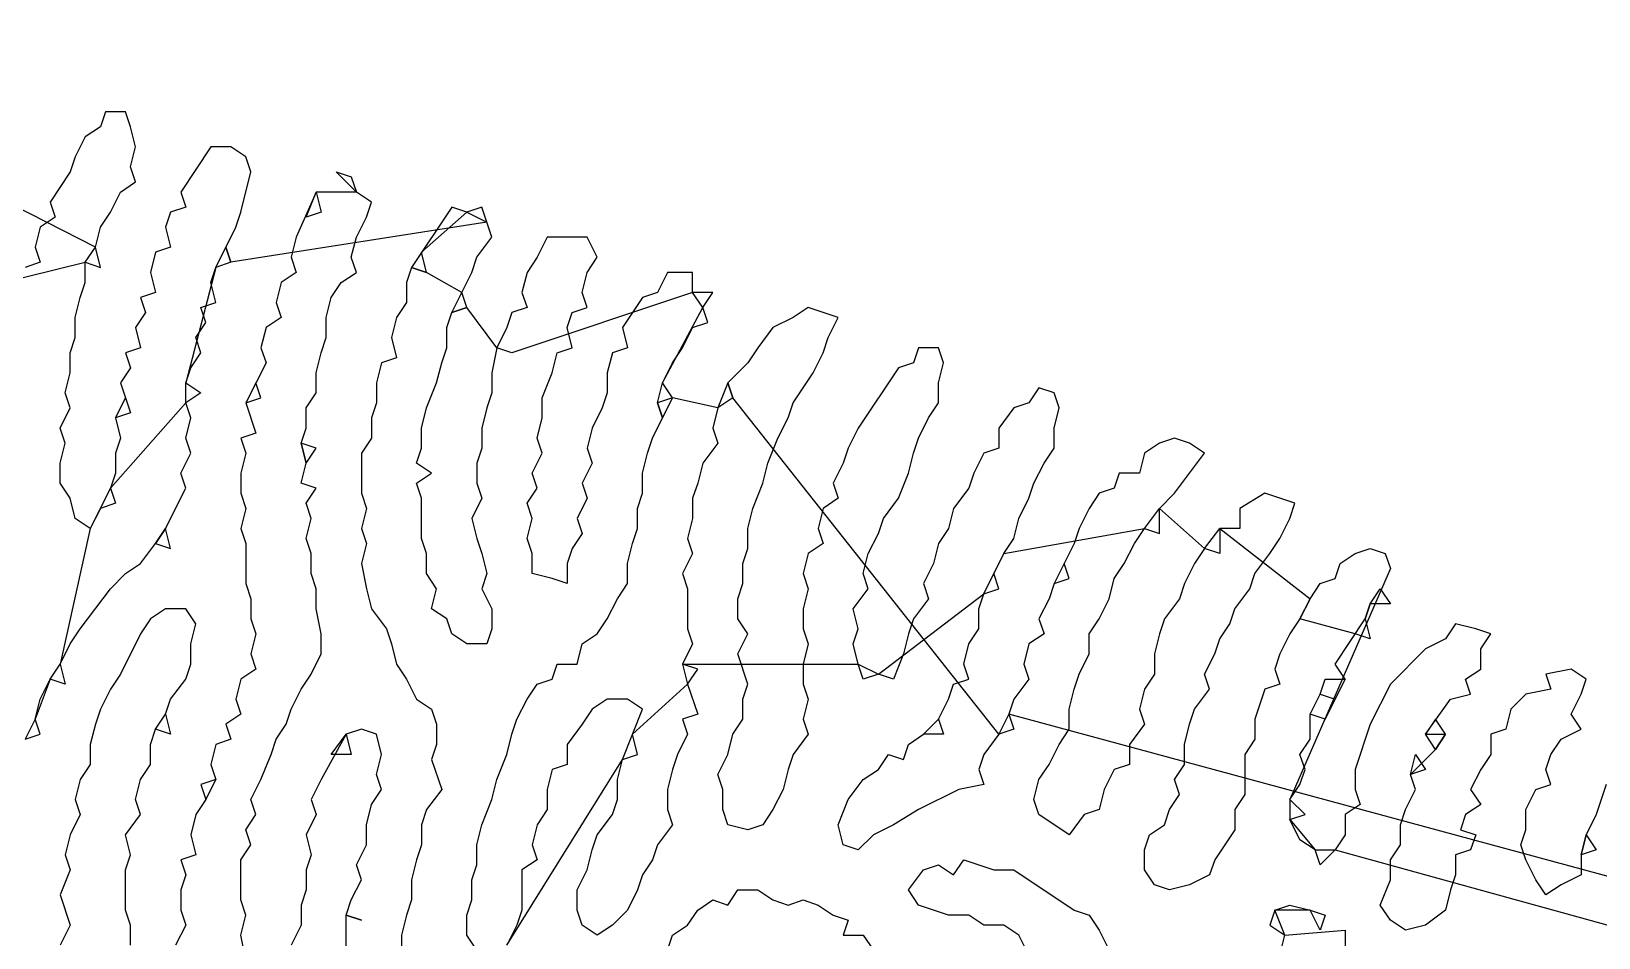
# Model space of a CAD drawing. Header units: metres. Extents: x 15 to 2853, y 44 to 1438.
# Drawn here: x 2241.2 to 2553.5, y 986.5 to 1167 of the extents above; entities that cross this region are included whole.
import ezdxf

# ---------------------------------------------------------------- set-up
doc = ezdxf.new("R2010")
doc.units = ezdxf.units.M
doc.layers.add('Draw', color=2, linetype='CONTINUOUS')
doc.layers.add('Skip', color=1, linetype='CONTINUOUS')

msp = doc.modelspace()

# ---------------------------------------------------------------- linework, layer by layer
at = {"layer": 'draw'}
for p, q in [((2256, 1151), (2255, 1148)), ((2260, 1151), (2256, 1151)), ((2261, 1148), (2260, 1151)), ((2252, 1146), (2250, 1142)), ((2255, 1148), (2252, 1146)), ((2262, 1144), (2261, 1148)), ((2261, 1140), (2262, 1144)), ((2277, 1144), (2271, 1135)), ((2281, 1144), (2277, 1144)), ((2284, 1142), (2281, 1144)), ((2250, 1142), (2249, 1139)), ((2262, 1137), (2261, 1140)), ((2285, 1139), (2284, 1142)), ((2249, 1139), (2245, 1133)), ((2259, 1135), (2262, 1137)), ((2283, 1131), (2285, 1139)), ((2306, 1135), (2302, 1139)), ((2302, 1139), (2305, 1138)), ((2305, 1138), (2306, 1135)), ((2257, 1131), (2259, 1135)), ((2271, 1135), (2272, 1132)), ((2296, 1130), (2298, 1135)), ((2298, 1135), (2299, 1131)), ((2309, 1133), (2306, 1135)), ((2245, 1133), (2246, 1130)), ((2255, 1128), (2257, 1131)), ((2269, 1131), (2268, 1128)), ((2272, 1132), (2269, 1131)), ((2282, 1128), (2283, 1131)), ((2299, 1131), (2296, 1130)), ((2308, 1130), (2309, 1133)), ((2325, 1132), (2317, 1120)), ((2328, 1131), (2325, 1132)), ((2331, 1132), (2328, 1131)), ((2328, 1131), (2332, 1129)), ((2333, 1126), (2331, 1132)), ((2243, 1128), (2242, 1124)), ((2246, 1130), (2243, 1128)), ((2254, 1124), (2255, 1128)), ((2268, 1128), (2269, 1124)), ((2278, 1120), (2282, 1128)), ((2306, 1126), (2308, 1130)), ((2294, 1126), (2293, 1122)), ((2305, 1122), (2306, 1126)), ((2330, 1122), (2333, 1126)), ((2344, 1126), (2342, 1122)), ((2352, 1126), (2344, 1126)), ((2354, 1122), (2352, 1126)), ((2243, 1121), (2240, 1120)), ((2242, 1124), (2243, 1121)), ((2252, 1121), (2254, 1124)), ((2252, 1117), (2252, 1121)), ((2252, 1121), (2255, 1120)), ((2255, 1120), (2254, 1124)), ((2266, 1123), (2265, 1119)), ((2269, 1124), (2266, 1123)), ((2281, 1121), (2278, 1120)), ((2281, 1121), (2280, 1124)), ((2293, 1122), (2294, 1119)), ((2306, 1119), (2305, 1122)), ((2320, 1119), (2319, 1123)), ((2329, 1119), (2330, 1122)), ((2342, 1122), (2340, 1119)), ((2352, 1119), (2354, 1122)), ((2265, 1119), (2266, 1115)), ((2277, 1117), (2278, 1120)), ((2294, 1119), (2291, 1117)), ((2303, 1117), (2306, 1119)), ((2317, 1120), (2316, 1117)), ((2320, 1119), (2317, 1120)), ((2325, 1111), (2329, 1119)), ((2340, 1119), (2339, 1115)), ((2351, 1115), (2352, 1119)), ((2368, 1119), (2366, 1115)), ((2373, 1119), (2368, 1119)), ((2373, 1115), (2373, 1119)), ((2251, 1114), (2252, 1117)), ((2266, 1115), (2263, 1114)), ((2278, 1113), (2277, 1117)), ((2291, 1117), (2290, 1113)), ((2301, 1114), (2303, 1117)), ((2316, 1117), (2316, 1113)), ((2328, 1112), (2327, 1115)), ((2339, 1115), (2340, 1112)), ((2352, 1112), (2351, 1115)), ((2366, 1115), (2363, 1114)), ((2375, 1112), (2373, 1115)), ((2377, 1115), (2373, 1115)), ((2375, 1112), (2377, 1115)), ((2250, 1110), (2251, 1114)), ((2263, 1114), (2264, 1111)), ((2275, 1112), (2278, 1113)), ((2276, 1109), (2275, 1112)), ((2290, 1113), (2291, 1110)), ((2300, 1110), (2301, 1114)), ((2316, 1113), (2314, 1110)), ((2328, 1112), (2325, 1111)), ((2340, 1112), (2337, 1111)), ((2349, 1111), (2352, 1112)), ((2363, 1114), (2359, 1108)), ((2376, 1109), (2375, 1112)), ((2396, 1112), (2393, 1110)), ((2402, 1110), (2396, 1112)), ((2250, 1106), (2250, 1110)), ((2264, 1111), (2262, 1108)), ((2274, 1106), (2276, 1109)), ((2291, 1110), (2288, 1108)), ((2300, 1106), (2300, 1110)), ((2314, 1110), (2313, 1106)), ((2324, 1108), (2325, 1111)), ((2337, 1111), (2336, 1108)), ((2348, 1108), (2349, 1111)), ((2373, 1108), (2376, 1109)), ((2393, 1110), (2389, 1108)), ((2400, 1106), (2402, 1110)), ((2249, 1103), (2250, 1106)), ((2262, 1108), (2263, 1104)), ((2275, 1103), (2274, 1106)), ((2288, 1108), (2287, 1104)), ((2299, 1103), (2300, 1106)), ((2313, 1106), (2314, 1102)), ((2324, 1104), (2324, 1108)), ((2336, 1108), (2334, 1104)), ((2349, 1104), (2348, 1108)), ((2359, 1108), (2360, 1104)), ((2371, 1104), (2373, 1108)), ((2389, 1108), (2386, 1104)), ((2399, 1103), (2400, 1106)), ((2249, 1099), (2249, 1103)), ((2263, 1104), (2260, 1103)), ((2260, 1103), (2261, 1100)), ((2273, 1100), (2275, 1103)), ((2287, 1104), (2288, 1101)), ((2298, 1099), (2299, 1103)), ((2323, 1101), (2324, 1104)), ((2334, 1104), (2333, 1099)), ((2337, 1103), (2334, 1104)), ((2345, 1099), (2346, 1103)), ((2346, 1103), (2349, 1104)), ((2357, 1103), (2356, 1099)), ((2360, 1104), (2357, 1103)), ((2369, 1101), (2371, 1104)), ((2386, 1104), (2384, 1101)), ((2397, 1099), (2399, 1103)), ((2418, 1104), (2417, 1101)), ((2422, 1104), (2418, 1104)), ((2423, 1101), (2422, 1104)), ((2261, 1100), (2259, 1097)), ((2272, 1097), (2273, 1100)), ((2288, 1101), (2284, 1093)), ((2311, 1101), (2310, 1097)), ((2314, 1102), (2311, 1101)), ((2322, 1097), (2323, 1101)), ((2367, 1097), (2369, 1101)), ((2384, 1101), (2380, 1097)), ((2414, 1100), (2406, 1088)), ((2417, 1101), (2414, 1100)), ((2422, 1097), (2423, 1101)), ((2248, 1095), (2249, 1099)), ((2259, 1097), (2261, 1091)), ((2272, 1093), (2272, 1097)), ((2272, 1097), (2275, 1095)), ((2287, 1094), (2286, 1097)), ((2298, 1095), (2298, 1099)), ((2310, 1097), (2310, 1093)), ((2320, 1092), (2322, 1097)), ((2333, 1099), (2333, 1095)), ((2343, 1094), (2345, 1099)), ((2356, 1099), (2356, 1095)), ((2366, 1093), (2367, 1097)), ((2369, 1094), (2367, 1097)), ((2380, 1097), (2378, 1092)), ((2381, 1094), (2380, 1097)), ((2393, 1093), (2397, 1099)), ((2422, 1093), (2422, 1097)), ((2442, 1096), (2440, 1093)), ((2445, 1095), (2442, 1096)), ((2249, 1092), (2248, 1095)), ((2258, 1090), (2260, 1094)), ((2275, 1095), (2272, 1093)), ((2273, 1090), (2272, 1093)), ((2284, 1093), (2287, 1094)), ((2284, 1093), (2286, 1087)), ((2296, 1092), (2298, 1095)), ((2310, 1093), (2309, 1090)), ((2333, 1095), (2332, 1092)), ((2343, 1090), (2343, 1094)), ((2356, 1095), (2355, 1092)), ((2365, 1086), (2369, 1094)), ((2369, 1094), (2366, 1093)), ((2366, 1093), (2367, 1090)), ((2381, 1094), (2378, 1092)), ((2392, 1090), (2393, 1093)), ((2420, 1090), (2422, 1093)), ((2440, 1093), (2437, 1092)), ((2446, 1092), (2445, 1095)), ((2247, 1088), (2249, 1092)), ((2261, 1091), (2258, 1090)), ((2258, 1090), (2259, 1086)), ((2272, 1086), (2273, 1090)), ((2296, 1088), (2296, 1092)), ((2309, 1090), (2309, 1086)), ((2319, 1088), (2320, 1092)), ((2332, 1092), (2331, 1088)), ((2342, 1086), (2343, 1090)), ((2355, 1092), (2353, 1088)), ((2378, 1092), (2377, 1088)), ((2390, 1086), (2392, 1090)), ((2418, 1086), (2420, 1090)), ((2437, 1092), (2434, 1088)), ((2445, 1088), (2446, 1092)), ((2248, 1085), (2247, 1088)), ((2286, 1087), (2283, 1086)), ((2295, 1085), (2296, 1088)), ((2319, 1084), (2319, 1088)), ((2331, 1088), (2331, 1084)), ((2353, 1088), (2352, 1084)), ((2377, 1088), (2378, 1085)), ((2406, 1088), (2404, 1084)), ((2434, 1088), (2434, 1084)), ((2445, 1084), (2445, 1088)), ((2247, 1081), (2248, 1085)), ((2259, 1086), (2258, 1083)), ((2273, 1083), (2272, 1086)), ((2283, 1086), (2284, 1083)), ((2298, 1084), (2295, 1085)), ((2295, 1085), (2296, 1081)), ((2296, 1081), (2298, 1084)), ((2309, 1086), (2307, 1083)), ((2318, 1081), (2319, 1084)), ((2331, 1084), (2330, 1081)), ((2343, 1083), (2342, 1086)), ((2352, 1084), (2353, 1081)), ((2364, 1083), (2365, 1086)), ((2378, 1085), (2375, 1081)), ((2388, 1081), (2390, 1086)), ((2404, 1084), (2403, 1081)), ((2417, 1083), (2418, 1086)), ((2434, 1084), (2431, 1083)), ((2443, 1081), (2445, 1084)), ((2466, 1085), (2463, 1083)), ((2469, 1086), (2466, 1085)), ((2472, 1085), (2469, 1086)), ((2475, 1083), (2472, 1085)), ((2247, 1077), (2247, 1081)), ((2258, 1083), (2258, 1079)), ((2271, 1079), (2273, 1083)), ((2284, 1083), (2283, 1079)), ((2295, 1077), (2296, 1081)), ((2307, 1083), (2307, 1075)), ((2321, 1079), (2318, 1081)), ((2330, 1081), (2330, 1077)), ((2341, 1079), (2343, 1083)), ((2353, 1081), (2351, 1077)), ((2363, 1079), (2364, 1083)), ((2375, 1081), (2374, 1077)), ((2387, 1077), (2388, 1081)), ((2403, 1081), (2401, 1077)), ((2416, 1079), (2417, 1083)), ((2431, 1083), (2429, 1079)), ((2441, 1077), (2443, 1081)), ((2463, 1083), (2462, 1079)), ((2469, 1075), (2475, 1083)), ((2258, 1079), (2257, 1076)), ((2272, 1076), (2271, 1079)), ((2283, 1079), (2283, 1075)), ((2318, 1077), (2321, 1079)), ((2342, 1076), (2341, 1079)), ((2363, 1075), (2363, 1079)), ((2429, 1079), (2428, 1076)), ((2458, 1079), (2457, 1076)), ((2462, 1079), (2458, 1079)), ((2249, 1074), (2247, 1077)), ((2257, 1076), (2253, 1068)), ((2257, 1076), (2258, 1073)), ((2268, 1068), (2272, 1076)), ((2283, 1075), (2284, 1072)), ((2298, 1076), (2295, 1077)), ((2296, 1073), (2298, 1076)), ((2307, 1075), (2308, 1072)), ((2319, 1074), (2318, 1077)), ((2330, 1077), (2331, 1074)), ((2340, 1073), (2342, 1076)), ((2351, 1077), (2352, 1074)), ((2362, 1072), (2363, 1075)), ((2374, 1077), (2373, 1074)), ((2385, 1072), (2387, 1077)), ((2401, 1077), (2402, 1074)), ((2428, 1076), (2425, 1072)), ((2440, 1074), (2441, 1077)), ((2454, 1075), (2452, 1072)), ((2457, 1076), (2454, 1075)), ((2466, 1072), (2469, 1075)), ((2487, 1075), (2482, 1072)), ((2493, 1073), (2487, 1075)), ((2250, 1070), (2249, 1074)), ((2258, 1073), (2255, 1072)), ((2284, 1072), (2283, 1068)), ((2297, 1070), (2296, 1073)), ((2308, 1072), (2307, 1068)), ((2319, 1066), (2319, 1074)), ((2331, 1074), (2329, 1070)), ((2341, 1070), (2340, 1073)), ((2352, 1074), (2350, 1070)), ((2362, 1068), (2362, 1072)), ((2373, 1074), (2373, 1070)), ((2384, 1068), (2385, 1072)), ((2399, 1072), (2398, 1068)), ((2402, 1074), (2399, 1072)), ((2411, 1070), (2414, 1074)), ((2425, 1072), (2424, 1068)), ((2438, 1070), (2440, 1074)), ((2452, 1072), (2450, 1068)), ((2463, 1068), (2466, 1072)), ((2466, 1067), (2466, 1072)), ((2482, 1072), (2482, 1068)), ((2492, 1070), (2493, 1073)), ((2253, 1068), (2250, 1070)), ((2268, 1068), (2266, 1065)), ((2269, 1064), (2268, 1068)), ((2283, 1068), (2284, 1065)), ((2296, 1066), (2297, 1070)), ((2307, 1068), (2308, 1065)), ((2329, 1070), (2330, 1066)), ((2340, 1066), (2341, 1070)), ((2350, 1070), (2351, 1067)), ((2361, 1065), (2362, 1068)), ((2373, 1070), (2372, 1066)), ((2384, 1064), (2384, 1068)), ((2398, 1068), (2399, 1065)), ((2410, 1067), (2411, 1070)), ((2424, 1068), (2422, 1065)), ((2437, 1066), (2438, 1070)), ((2450, 1068), (2449, 1065)), ((2461, 1065), (2463, 1068)), ((2463, 1068), (2466, 1067)), ((2475, 1064), (2478, 1068)), ((2482, 1068), (2478, 1068)), ((2478, 1068), (2478, 1063)), ((2490, 1066), (2492, 1070)), ((2263, 1061), (2266, 1065)), ((2266, 1065), (2269, 1064)), ((2284, 1065), (2284, 1057)), ((2297, 1063), (2296, 1066)), ((2308, 1065), (2307, 1061)), ((2320, 1063), (2319, 1066)), ((2330, 1066), (2331, 1063)), ((2341, 1063), (2340, 1066)), ((2351, 1067), (2349, 1064)), ((2360, 1061), (2361, 1065)), ((2372, 1066), (2373, 1063)), ((2399, 1065), (2396, 1063)), ((2408, 1063), (2410, 1067)), ((2422, 1065), (2421, 1061)), ((2435, 1063), (2437, 1066)), ((2449, 1065), (2445, 1057)), ((2459, 1061), (2461, 1065)), ((2488, 1063), (2490, 1066)), ((2297, 1059), (2297, 1063)), ((2320, 1059), (2320, 1063)), ((2331, 1063), (2332, 1059)), ((2341, 1059), (2341, 1063)), ((2349, 1064), (2348, 1061)), ((2373, 1063), (2371, 1059)), ((2383, 1061), (2384, 1064)), ((2396, 1063), (2395, 1059)), ((2407, 1059), (2408, 1063)), ((2431, 1055), (2435, 1063)), ((2475, 1064), (2473, 1061)), ((2478, 1063), (2475, 1064)), ((2485, 1059), (2488, 1063)), ((2502, 1061), (2505, 1063)), ((2505, 1063), (2508, 1064)), ((2508, 1064), (2511, 1063)), ((2511, 1063), (2512, 1060)), ((2257, 1056), (2260, 1059)), ((2260, 1059), (2263, 1061)), ((2298, 1056), (2297, 1059)), ((2307, 1061), (2308, 1056)), ((2322, 1056), (2320, 1059)), ((2332, 1059), (2331, 1056)), ((2345, 1058), (2341, 1059)), ((2348, 1061), (2348, 1057)), ((2360, 1057), (2360, 1061)), ((2371, 1059), (2372, 1056)), ((2383, 1057), (2383, 1061)), ((2395, 1059), (2396, 1056)), ((2408, 1056), (2407, 1059)), ((2421, 1061), (2419, 1057)), ((2434, 1056), (2433, 1059)), ((2448, 1058), (2447, 1061)), ((2457, 1058), (2459, 1061)), ((2473, 1061), (2471, 1057)), ((2484, 1056), (2485, 1059)), ((2501, 1058), (2502, 1061)), ((2251, 1048), (2257, 1056)), ((2284, 1057), (2285, 1054)), ((2298, 1052), (2298, 1056)), ((2308, 1056), (2309, 1052)), ((2321, 1052), (2322, 1056)), ((2331, 1056), (2333, 1052)), ((2348, 1057), (2345, 1058)), ((2358, 1054), (2360, 1057)), ((2372, 1056), (2372, 1048)), ((2382, 1054), (2383, 1057)), ((2396, 1056), (2395, 1052)), ((2405, 1052), (2408, 1056)), ((2419, 1057), (2420, 1054)), ((2431, 1055), (2434, 1056)), ((2445, 1057), (2444, 1054)), ((2445, 1057), (2448, 1058)), ((2456, 1054), (2457, 1058)), ((2471, 1057), (2470, 1054)), ((2481, 1052), (2484, 1056)), ((2496, 1054), (2498, 1057)), ((2498, 1057), (2501, 1058)), ((2508, 1053), (2510, 1056)), ((2510, 1056), (2512, 1053)), ((2285, 1054), (2285, 1050)), ((2356, 1050), (2358, 1054)), ((2382, 1050), (2382, 1054)), ((2420, 1054), (2417, 1050)), ((2430, 1052), (2431, 1055)), ((2444, 1054), (2442, 1050)), ((2454, 1050), (2456, 1054)), ((2470, 1054), (2467, 1050)), ((2496, 1054), (2494, 1050)), ((2507, 1050), (2508, 1053)), ((2512, 1053), (2508, 1053)), ((2265, 1050), (2263, 1047)), ((2268, 1052), (2265, 1050)), ((2272, 1052), (2268, 1052)), ((2274, 1049), (2272, 1052)), ((2285, 1050), (2286, 1047)), ((2299, 1047), (2298, 1052)), ((2309, 1052), (2312, 1048)), ((2324, 1050), (2321, 1052)), ((2325, 1047), (2324, 1050)), ((2333, 1052), (2333, 1048)), ((2354, 1047), (2356, 1050)), ((2384, 1047), (2382, 1050)), ((2395, 1052), (2395, 1048)), ((2406, 1048), (2405, 1052)), ((2417, 1050), (2416, 1047)), ((2430, 1048), (2430, 1052)), ((2442, 1050), (2443, 1047)), ((2452, 1047), (2454, 1050)), ((2467, 1050), (2466, 1047)), ((2480, 1049), (2481, 1052)), ((2494, 1050), (2492, 1047)), ((2501, 1041), (2507, 1050)), ((2507, 1050), (2508, 1046)), ((2249, 1045), (2251, 1048)), ((2263, 1047), (2259, 1039)), ((2273, 1045), (2274, 1049)), ((2286, 1047), (2285, 1043)), ((2299, 1043), (2299, 1047)), ((2312, 1048), (2313, 1045)), ((2328, 1045), (2325, 1047)), ((2333, 1048), (2332, 1045)), ((2351, 1045), (2354, 1047)), ((2372, 1048), (2373, 1045)), ((2382, 1043), (2384, 1047)), ((2395, 1048), (2396, 1045)), ((2405, 1045), (2406, 1048)), ((2416, 1047), (2415, 1043)), ((2428, 1045), (2430, 1048)), ((2443, 1047), (2440, 1045)), ((2452, 1043), (2452, 1047)), ((2466, 1047), (2465, 1043)), ((2478, 1046), (2480, 1049)), ((2492, 1047), (2490, 1043)), ((2508, 1046), (2505, 1047)), ((2525, 1049), (2523, 1046)), ((2529, 1048), (2525, 1049)), ((2532, 1047), (2529, 1048)), ((2530, 1044), (2532, 1047)), ((2247, 1041), (2249, 1045)), ((2273, 1041), (2273, 1045)), ((2285, 1043), (2286, 1040)), ((2297, 1039), (2299, 1043)), ((2313, 1045), (2314, 1041)), ((2332, 1045), (2328, 1045)), ((2350, 1041), (2351, 1045)), ((2373, 1045), (2371, 1041)), ((2384, 1037), (2382, 1043)), ((2396, 1045), (2395, 1041)), ((2406, 1041), (2405, 1045)), ((2415, 1043), (2413, 1038)), ((2427, 1041), (2428, 1045)), ((2440, 1045), (2439, 1041)), ((2450, 1039), (2452, 1043)), ((2465, 1043), (2465, 1039)), ((2475, 1039), (2477, 1043)), ((2477, 1043), (2478, 1046)), ((2490, 1043), (2489, 1040)), ((2519, 1044), (2512, 1037)), ((2523, 1046), (2519, 1044)), ((2530, 1040), (2530, 1044)), ((2245, 1038), (2247, 1041)), ((2247, 1041), (2248, 1037)), ((2272, 1038), (2273, 1041)), ((2286, 1040), (2283, 1038)), ((2314, 1041), (2316, 1038)), ((2345, 1038), (2346, 1041)), ((2346, 1041), (2350, 1041)), ((2371, 1041), (2372, 1037)), ((2374, 1040), (2371, 1041)), ((2372, 1037), (2374, 1040)), ((2395, 1041), (2395, 1037)), ((2407, 1038), (2406, 1041)), ((2406, 1041), (2410, 1039)), ((2428, 1038), (2427, 1041)), ((2439, 1041), (2440, 1038)), ((2489, 1040), (2490, 1037)), ((2503, 1038), (2501, 1041)), ((2527, 1038), (2530, 1040)), ((2548, 1040), (2543, 1039)), ((2551, 1038), (2548, 1040)), ((2243, 1034), (2245, 1038)), ((2248, 1037), (2245, 1038)), ((2259, 1039), (2257, 1036)), ((2269, 1034), (2272, 1038)), ((2283, 1038), (2282, 1034)), ((2295, 1036), (2297, 1039)), ((2316, 1038), (2318, 1034)), ((2340, 1034), (2342, 1037)), ((2342, 1037), (2345, 1038)), ((2372, 1037), (2374, 1031)), ((2383, 1034), (2384, 1037)), ((2395, 1037), (2396, 1034)), ((2410, 1039), (2407, 1038)), ((2413, 1038), (2410, 1039)), ((2424, 1034), (2425, 1037)), ((2425, 1037), (2428, 1038)), ((2440, 1038), (2437, 1034)), ((2465, 1039), (2463, 1036)), ((2476, 1036), (2475, 1039)), ((2490, 1037), (2487, 1036)), ((2498, 1035), (2499, 1038)), ((2499, 1038), (2503, 1038)), ((2503, 1038), (2499, 1030)), ((2512, 1037), (2508, 1029)), ((2528, 1035), (2527, 1038)), ((2543, 1039), (2544, 1036)), ((2550, 1035), (2551, 1038)), ((2242, 1030), (2243, 1034)), ((2257, 1036), (2255, 1032)), ((2268, 1031), (2269, 1034)), ((2282, 1034), (2283, 1031)), ((2293, 1032), (2295, 1036)), ((2318, 1034), (2321, 1032)), ((2338, 1030), (2340, 1034)), ((2356, 1034), (2353, 1032)), ((2360, 1034), (2356, 1034)), ((2363, 1032), (2360, 1034)), ((2383, 1030), (2383, 1034)), ((2396, 1034), (2395, 1030)), ((2422, 1030), (2424, 1034)), ((2437, 1034), (2436, 1031)), ((2448, 1032), (2449, 1036)), ((2463, 1036), (2462, 1032)), ((2473, 1032), (2476, 1036)), ((2487, 1036), (2485, 1030)), ((2496, 1031), (2498, 1035)), ((2498, 1035), (2501, 1034)), ((2524, 1034), (2528, 1035)), ((2539, 1035), (2536, 1032)), ((2544, 1036), (2539, 1035)), ((2548, 1031), (2550, 1035)), ((2255, 1032), (2254, 1029)), ((2266, 1028), (2268, 1031)), ((2268, 1031), (2269, 1027)), ((2283, 1031), (2280, 1029)), ((2292, 1029), (2293, 1032)), ((2321, 1032), (2322, 1029)), ((2353, 1032), (2351, 1029)), ((2359, 1022), (2363, 1032)), ((2374, 1031), (2371, 1030)), ((2436, 1031), (2434, 1027)), ((2436, 1031), (2437, 1028)), ((2448, 1028), (2448, 1032)), ((2462, 1032), (2463, 1029)), ((2472, 1029), (2473, 1032)), ((2496, 1026), (2496, 1031)), ((2499, 1030), (2496, 1031)), ((2536, 1032), (2535, 1028)), ((2550, 1028), (2548, 1031)), ((2242, 1030), (2240, 1026)), ((2243, 1027), (2242, 1030)), ((2254, 1029), (2253, 1025)), ((2265, 1025), (2266, 1028)), ((2269, 1027), (2266, 1028)), ((2280, 1029), (2281, 1026)), ((2290, 1026), (2292, 1029)), ((2307, 1028), (2304, 1027)), ((2310, 1027), (2307, 1028)), ((2322, 1029), (2322, 1025)), ((2337, 1027), (2338, 1030)), ((2351, 1029), (2348, 1025)), ((2371, 1030), (2372, 1027)), ((2381, 1027), (2383, 1030)), ((2395, 1030), (2396, 1027)), ((2419, 1027), (2422, 1030)), ((2422, 1030), (2423, 1027)), ((2437, 1028), (2434, 1027)), ((2446, 1025), (2448, 1028)), ((2463, 1029), (2460, 1025)), ((2471, 1025), (2472, 1029)), ((2485, 1030), (2485, 1026)), ((2508, 1029), (2505, 1020)), ((2521, 1030), (2519, 1027)), ((2523, 1027), (2521, 1030)), ((2535, 1028), (2532, 1027)), ((2546, 1026), (2550, 1028)), ((2240, 1026), (2243, 1027)), ((2253, 1025), (2253, 1021)), ((2265, 1021), (2265, 1025)), ((2278, 1025), (2277, 1021)), ((2281, 1026), (2278, 1025)), ((2289, 1023), (2290, 1026)), ((2301, 1023), (2304, 1027)), ((2304, 1027), (2305, 1023)), ((2311, 1023), (2310, 1027)), ((2322, 1025), (2321, 1022)), ((2336, 1023), (2337, 1027)), ((2348, 1025), (2348, 1021)), ((2362, 1023), (2361, 1027)), ((2372, 1027), (2370, 1023)), ((2380, 1023), (2381, 1027)), ((2396, 1027), (2393, 1023)), ((2415, 1022), (2416, 1025)), ((2416, 1025), (2419, 1027)), ((2423, 1027), (2419, 1027)), ((2434, 1027), (2431, 1023)), ((2444, 1021), (2446, 1025)), ((2460, 1025), (2460, 1021)), ((2471, 1021), (2471, 1025)), ((2485, 1026), (2483, 1023)), ((2494, 1023), (2496, 1026)), ((2519, 1027), (2523, 1027)), ((2521, 1024), (2519, 1027)), ((2521, 1024), (2523, 1027)), ((2532, 1027), (2532, 1023)), ((2544, 1023), (2546, 1026)), ((2287, 1018), (2289, 1023)), ((2305, 1023), (2301, 1023)), ((2310, 1019), (2311, 1023)), ((2321, 1022), (2323, 1016)), ((2358, 1018), (2359, 1022)), ((2359, 1022), (2362, 1023)), ((2370, 1023), (2369, 1020)), ((2378, 1019), (2380, 1023)), ((2393, 1023), (2392, 1020)), ((2410, 1020), (2412, 1023)), ((2412, 1023), (2415, 1022)), ((2431, 1023), (2430, 1020)), ((2483, 1023), (2483, 1015)), ((2495, 1020), (2494, 1023)), ((2516, 1019), (2517, 1023)), ((2517, 1023), (2519, 1020)), ((2532, 1023), (2530, 1020)), ((2543, 1020), (2544, 1023)), ((2251, 1018), (2250, 1014)), ((2253, 1021), (2251, 1018)), ((2262, 1014), (2263, 1018)), ((2263, 1018), (2265, 1021)), ((2278, 1018), (2275, 1017)), ((2276, 1014), (2278, 1018)), ((2277, 1021), (2278, 1018)), ((2285, 1014), (2287, 1018)), ((2299, 1018), (2297, 1014)), ((2311, 1016), (2310, 1019)), ((2333, 1014), (2334, 1018)), ((2345, 1020), (2344, 1016)), ((2348, 1021), (2345, 1020)), ((2358, 1014), (2358, 1018)), ((2369, 1020), (2368, 1016)), ((2379, 1016), (2378, 1019)), ((2392, 1020), (2391, 1016)), ((2404, 1014), (2407, 1018)), ((2407, 1018), (2410, 1020)), ((2430, 1020), (2431, 1017)), ((2441, 1014), (2442, 1018)), ((2442, 1018), (2444, 1021)), ((2457, 1020), (2455, 1016)), ((2460, 1021), (2457, 1020)), ((2469, 1018), (2471, 1021)), ((2470, 1015), (2469, 1018)), ((2494, 1017), (2495, 1020)), ((2505, 1020), (2505, 1016)), ((2519, 1020), (2516, 1019)), ((2517, 1016), (2516, 1019)), ((2530, 1020), (2528, 1016)), ((2544, 1017), (2543, 1020)), ((2275, 1017), (2276, 1014)), ((2309, 1013), (2311, 1016)), ((2323, 1016), (2320, 1012)), ((2344, 1016), (2344, 1012)), ((2368, 1016), (2368, 1012)), ((2379, 1012), (2379, 1016)), ((2391, 1016), (2389, 1012)), ((2426, 1016), (2418, 1012)), ((2455, 1016), (2454, 1012)), ((2468, 1012), (2470, 1015)), ((2483, 1015), (2481, 1012)), ((2492, 1014), (2494, 1017)), ((2505, 1016), (2506, 1013)), ((2515, 1012), (2517, 1016)), ((2528, 1016), (2530, 1013)), ((2539, 1012), (2541, 1016)), ((2541, 1016), (2544, 1017)), ((2555, 1017), (2553, 1011)), ((2250, 1014), (2251, 1011)), ((2263, 1011), (2262, 1014)), ((2276, 1014), (2274, 1011)), ((2286, 1011), (2285, 1014)), ((2297, 1014), (2298, 1011)), ((2308, 1009), (2309, 1013)), ((2320, 1012), (2319, 1009)), ((2344, 1012), (2342, 1009)), ((2357, 1011), (2358, 1014)), ((2368, 1012), (2369, 1009)), ((2380, 1009), (2379, 1012)), ((2389, 1012), (2387, 1009)), ((2442, 1011), (2441, 1014)), ((2454, 1012), (2451, 1011)), ((2467, 1009), (2468, 1012)), ((2481, 1012), (2481, 1008)), ((2495, 1011), (2492, 1014)), ((2492, 1014), (2492, 1010)), ((2506, 1013), (2503, 1011)), ((2514, 1009), (2515, 1012)), ((2530, 1013), (2527, 1011)), ((2539, 1008), (2539, 1012)), ((2251, 1011), (2249, 1007)), ((2260, 1007), (2263, 1011)), ((2274, 1011), (2273, 1007)), ((2284, 1008), (2286, 1011)), ((2298, 1011), (2296, 1007)), ((2308, 1005), (2308, 1009)), ((2319, 1009), (2319, 1005)), ((2330, 1005), (2331, 1009)), ((2342, 1009), (2341, 1005)), ((2354, 1007), (2357, 1011)), ((2369, 1009), (2366, 1005)), ((2384, 1008), (2380, 1009)), ((2387, 1009), (2384, 1008)), ((2403, 1005), (2402, 1009)), ((2413, 1009), (2409, 1007)), ((2448, 1007), (2442, 1011)), ((2451, 1011), (2448, 1007)), ((2464, 1007), (2467, 1009)), ((2492, 1010), (2495, 1011)), ((2494, 1006), (2492, 1010)), ((2503, 1011), (2503, 1007)), ((2514, 1005), (2514, 1009)), ((2527, 1011), (2526, 1008)), ((2249, 1007), (2248, 1003)), ((2261, 1003), (2260, 1007)), ((2273, 1007), (2274, 1003)), ((2285, 1005), (2284, 1008)), ((2296, 1007), (2297, 1003)), ((2353, 1004), (2354, 1007)), ((2409, 1007), (2406, 1004)), ((2463, 1004), (2464, 1007)), ((2481, 1008), (2477, 1002)), ((2497, 1004), (2494, 1006)), ((2503, 1007), (2501, 1004)), ((2526, 1008), (2529, 1007)), ((2529, 1007), (2528, 1004)), ((2538, 1005), (2539, 1008)), ((2550, 1003), (2551, 1007)), ((2551, 1007), (2553, 1004)), ((2248, 1003), (2249, 1000)), ((2260, 1000), (2261, 1003)), ((2274, 1003), (2271, 1002)), ((2283, 1002), (2285, 1005)), ((2297, 1003), (2296, 1000)), ((2306, 1001), (2308, 1005)), ((2319, 1005), (2318, 1002)), ((2330, 1001), (2330, 1005)), ((2341, 1005), (2342, 1002)), ((2352, 1000), (2353, 1004)), ((2366, 1005), (2365, 1002)), ((2406, 1004), (2403, 1005)), ((2463, 1000), (2463, 1004)), ((2498, 1001), (2497, 1004)), ((2497, 1004), (2501, 1004)), ((2501, 1004), (2498, 1001)), ((2512, 1002), (2514, 1005)), ((2528, 1004), (2525, 1003)), ((2525, 1003), (2525, 999)), ((2539, 1002), (2538, 1005)), ((2553, 1004), (2550, 1003)), ((2550, 1003), (2550, 999)), ((2249, 1000), (2247, 995)), ((2260, 992), (2260, 1000)), ((2271, 1002), (2272, 999)), ((2283, 994), (2283, 1002)), ((2296, 1000), (2296, 996)), ((2307, 998), (2306, 1001)), ((2318, 1002), (2317, 998)), ((2329, 998), (2330, 1001)), ((2342, 1002), (2339, 1000)), ((2339, 1000), (2339, 992)), ((2350, 996), (2352, 1000)), ((2365, 1002), (2363, 999)), ((2416, 996), (2419, 1000)), ((2419, 1000), (2422, 1001)), ((2422, 1001), (2425, 999)), ((2425, 999), (2427, 1002)), ((2427, 1002), (2433, 1000)), ((2433, 1000), (2437, 1000)), ((2437, 1000), (2449, 992)), ((2465, 997), (2463, 1000)), ((2477, 1002), (2476, 999)), ((2512, 998), (2512, 1002)), ((2541, 998), (2539, 1002)), ((2272, 999), (2271, 996)), ((2317, 998), (2317, 994)), ((2329, 994), (2329, 998)), ((2363, 999), (2362, 996)), ((2468, 996), (2465, 997)), ((2472, 997), (2468, 996)), ((2476, 999), (2472, 997)), ((2510, 993), (2512, 998)), ((2525, 999), (2524, 996)), ((2543, 995), (2541, 998)), ((2546, 997), (2543, 995)), ((2550, 999), (2546, 997)), ((2247, 995), (2249, 989)), ((2271, 996), (2271, 992)), ((2284, 991), (2283, 994)), ((2296, 996), (2295, 993)), ((2295, 993), (2295, 989)), ((2304, 991), (2305, 994)), ((2317, 994), (2316, 991)), ((2328, 991), (2329, 994)), ((2350, 992), (2350, 996)), ((2362, 996), (2360, 992)), ((2374, 992), (2377, 994)), ((2377, 994), (2380, 993)), ((2380, 993), (2382, 996)), ((2382, 996), (2386, 996)), ((2386, 996), (2389, 994)), ((2389, 994), (2392, 993)), ((2392, 993), (2395, 994)), ((2395, 994), (2398, 993)), ((2398, 993), (2401, 991)), ((2418, 993), (2416, 996)), ((2424, 991), (2418, 993)), ((2489, 992), (2492, 993)), ((2492, 993), (2496, 992)), ((2512, 990), (2510, 993)), ((2524, 996), (2523, 992)), ((2261, 989), (2260, 992)), ((2271, 992), (2272, 989)), ((2283, 987), (2284, 991)), ((2304, 983), (2304, 991)), ((2304, 991), (2307, 990)), ((2316, 991), (2315, 987)), ((2328, 987), (2328, 991)), ((2339, 992), (2338, 989)), ((2351, 989), (2350, 992)), ((2360, 992), (2357, 989)), ((2372, 989), (2374, 992)), ((2401, 991), (2404, 990)), ((2404, 990), (2403, 987)), ((2428, 991), (2424, 991)), ((2431, 989), (2428, 991)), ((2449, 992), (2452, 991)), ((2452, 991), (2454, 988)), ((2489, 992), (2488, 989)), ((2491, 987), (2489, 992)), ((2496, 992), (2499, 991)), ((2498, 988), (2496, 992)), ((2499, 991), (2498, 988)), ((2515, 988), (2512, 990)), ((2249, 989), (2247, 985)), ((2261, 985), (2261, 989)), ((2272, 989), (2270, 985)), ((2284, 982), (2283, 987)), ((2295, 989), (2293, 985)), ((2315, 987), (2315, 983)), ((2330, 984), (2328, 987)), ((2338, 989), (2336, 985)), ((2354, 987), (2351, 989)), ((2357, 989), (2354, 987)), ((2368, 984), (2369, 987)), ((2369, 987), (2372, 989)), ((2403, 987), (2407, 987)), ((2407, 987), (2409, 984)), ((2435, 989), (2431, 989)), ((2438, 987), (2435, 989)), ((2440, 983), (2438, 987)), ((2454, 988), (2456, 984)), ((2488, 989), (2491, 987)), ((2490, 983), (2491, 987)), ((2503, 988), (2503, 984)), ((2519, 989), (2515, 988))]:
    msp.add_line(p, q, dxfattribs=at)
at = {"layer": 'skip'}
for p, q in [((2254, 1124), (2170, 1167)), ((2298, 1135), (2294, 1126)), ((2306, 1135), (2298, 1135)), ((2319, 1123), (2328, 1131)), ((2332, 1129), (2281, 1121)), ((2211, 1111), (2252, 1121)), ((2280, 1124), (2281, 1121)), ((2278, 1120), (2272, 1097)), ((2317, 1120), (2320, 1119)), ((2327, 1115), (2320, 1119)), ((2373, 1115), (2337, 1103)), ((2325, 1111), (2328, 1112)), ((2334, 1104), (2328, 1112)), ((2367, 1097), (2375, 1112)), ((2286, 1097), (2284, 1093)), ((2380, 1097), (2381, 1094)), ((2272, 1093), (2257, 1076)), ((2260, 1094), (2258, 1090)), ((2367, 1090), (2366, 1093)), ((2378, 1092), (2369, 1094)), ((2434, 1027), (2381, 1094)), ((2296, 1081), (2295, 1085)), ((2414, 1074), (2416, 1079)), ((2255, 1072), (2253, 1068)), ((2466, 1072), (2475, 1064)), ((2253, 1068), (2247, 1041)), ((2266, 1065), (2268, 1068)), ((2435, 1063), (2463, 1068)), ((2478, 1068), (2496, 1054)), ((2433, 1059), (2435, 1063)), ((2447, 1061), (2445, 1057)), ((2512, 1060), (2492, 1014)), ((2410, 1039), (2431, 1055)), ((2494, 1050), (2496, 1054)), ((2508, 1053), (2507, 1050)), ((2505, 1047), (2494, 1050)), ((2371, 1041), (2406, 1041)), ((2245, 1038), (2242, 1030)), ((2361, 1027), (2372, 1037)), ((2449, 1036), (2450, 1039)), ((2501, 1034), (2503, 1038)), ((2496, 1031), (2498, 1035)), ((2519, 1027), (2524, 1034)), ((2266, 1028), (2268, 1031)), ((2776, 939), (2436, 1031)), ((2419, 1027), (2422, 1030)), ((2304, 1027), (2299, 1018)), ((2523, 1027), (2521, 1024)), ((2334, 1018), (2336, 1023)), ((2336, 985), (2359, 1022)), ((2516, 1019), (2521, 1024)), ((2278, 1018), (2276, 1014)), ((2431, 1017), (2426, 1016)), ((2331, 1009), (2333, 1014)), ((2402, 1009), (2404, 1014)), ((2418, 1012), (2413, 1009)), ((2492, 1010), (2497, 1004)), ((2553, 1011), (2551, 1007)), ((2551, 1007), (2550, 1003)), ((2501, 1004), (2559, 988)), ((2305, 994), (2307, 998)), ((2307, 990), (2304, 991)), ((2496, 992), (2489, 992)), ((2523, 992), (2519, 989)), ((2491, 987), (2503, 988))]:
    msp.add_line(p, q, dxfattribs=at)

doc.saveas('drawing.dxf')
